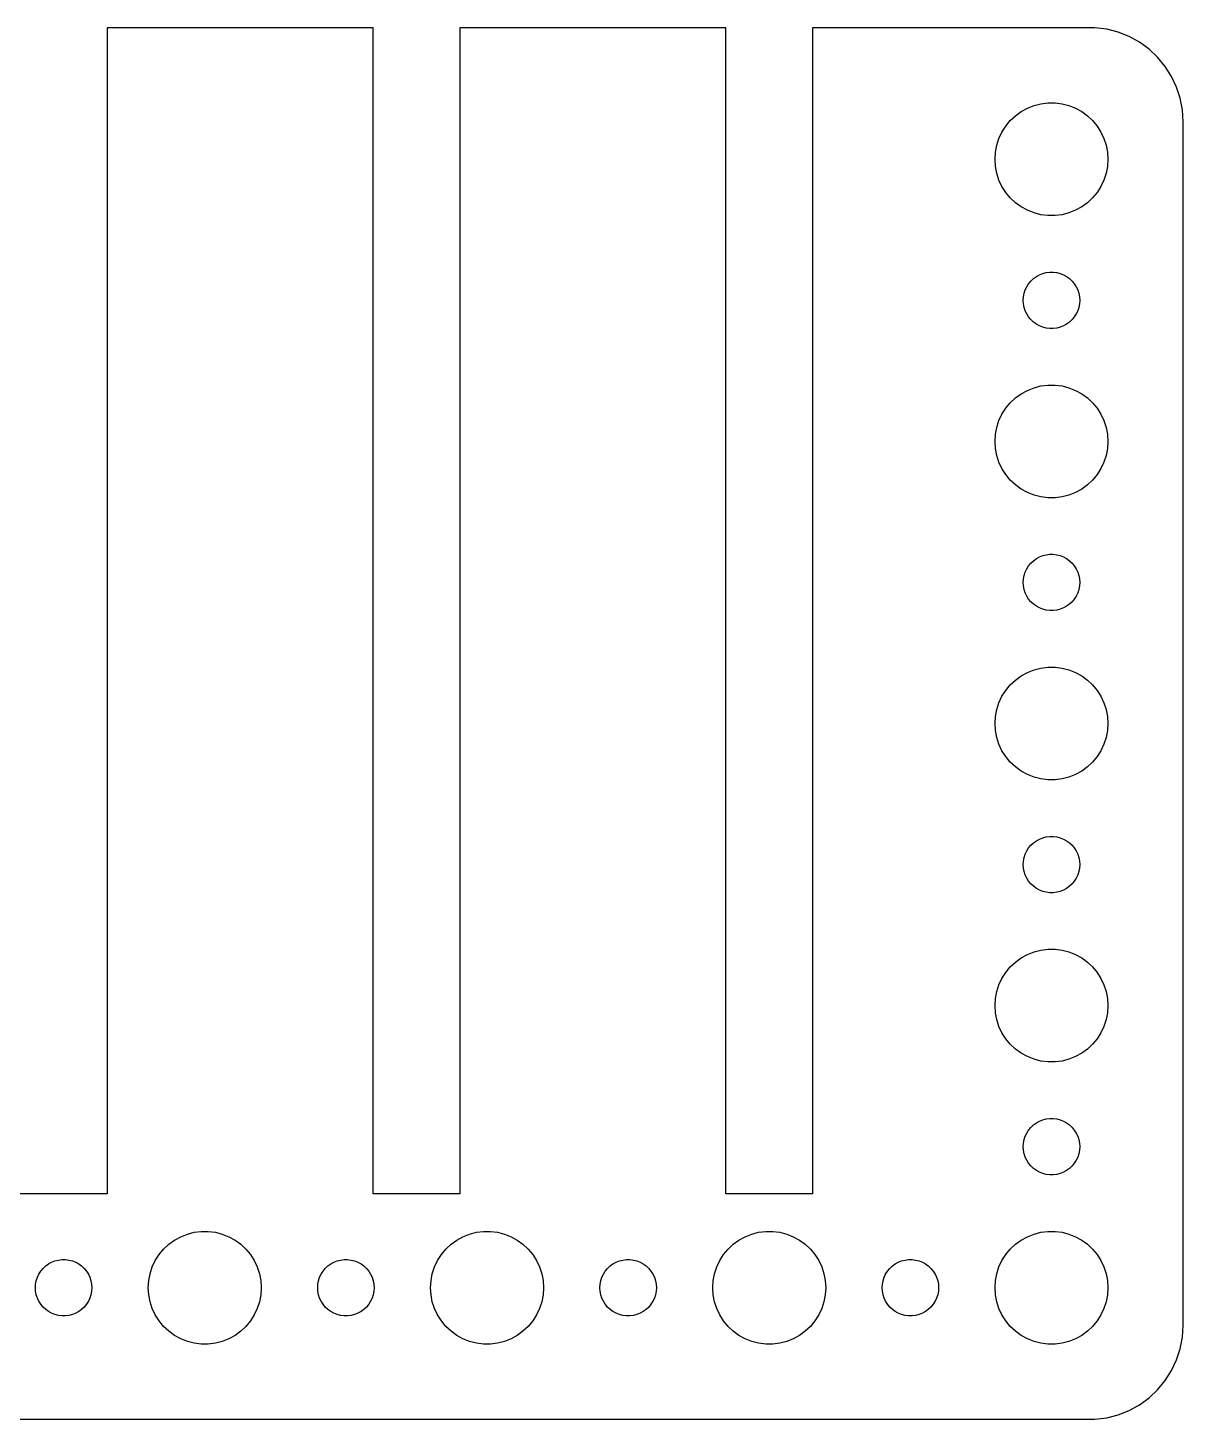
# Model space of a CAD drawing. Header units: metres. Extents: x -60 to 60, y 131 to 373.
# Drawn here: x -1.9 to 59.5, y 299 to 373 of the extents above; entities that cross this region are included whole.
import ezdxf

# ---------------------------------------------------------------- set-up
doc = ezdxf.new("R2010")
doc.units = ezdxf.units.M

msp = doc.modelspace()

# ---------------------------------------------------------------- linework, layer by layer
for p, q in [((16.4419, 372.99), (2.30807, 372.99)), ((2.30807, 372.99), (2.30807, 311)), ((16.4419, 311), (16.4419, 372.99)), ((35.1919, 372.99), (21.0581, 372.99)), ((21.0581, 372.99), (21.0581, 311)), ((35.1919, 311), (35.1919, 372.99)), ((54.8139, 372.99), (39.8081, 372.99)), ((39.8081, 372.99), (39.8081, 311)), ((55.4369, 372.911), (54.8139, 372.99)), ((56.0451, 372.755), (55.4369, 372.911)), ((56.6289, 372.524), (56.0451, 372.755)), ((57.1791, 372.222), (56.6289, 372.524)), ((57.6871, 371.853), (57.1791, 372.222)), ((58.1448, 371.423), (57.6871, 371.853)), ((58.5451, 370.939), (58.1448, 371.423)), ((58.8815, 370.409), (58.5451, 370.939)), ((59.1489, 369.841), (58.8815, 370.409)), ((59.3429, 369.243), (59.1489, 369.841)), ((59.4606, 368.627), (59.3429, 369.243)), ((50.5877, 368.312), (50.8925, 368.533)), ((50.8925, 368.533), (51.2227, 368.714)), ((51.2227, 368.714), (51.5729, 368.853)), ((51.5729, 368.853), (51.9379, 368.947)), ((51.9379, 368.947), (52.3116, 368.994)), ((52.3116, 368.994), (52.6884, 368.994)), ((52.6884, 368.994), (53.0621, 368.947)), ((53.0621, 368.947), (53.427, 368.853)), ((53.427, 368.853), (53.7773, 368.714)), ((53.7773, 368.714), (54.1075, 368.533)), ((54.1075, 368.533), (54.4123, 368.312)), ((59.5, 368), (59.4606, 368.627)), ((49.8711, 367.445), (50.0729, 367.763)), ((50.0729, 367.763), (50.3131, 368.054)), ((50.3131, 368.054), (50.5877, 368.312)), ((54.4123, 368.312), (54.6869, 368.054)), ((54.6869, 368.054), (54.927, 367.763)), ((54.927, 367.763), (55.1289, 367.445)), ((59.5, 304), (59.5, 368)), ((49.5942, 366.746), (49.7107, 367.104)), ((49.7107, 367.104), (49.8711, 367.445)), ((55.1289, 367.445), (55.2893, 367.104)), ((55.2893, 367.104), (55.4057, 366.746)), ((49.5, 366), (49.5237, 366.376)), ((49.5237, 366.376), (49.5942, 366.746)), ((55.4057, 366.746), (55.4763, 366.376)), ((55.4763, 366.376), (55.5, 366)), ((49.5237, 365.624), (49.5, 366)), ((49.5942, 365.254), (49.5237, 365.624)), ((55.4763, 365.624), (55.4057, 365.254)), ((55.5, 366), (55.4763, 365.624)), ((49.7107, 364.896), (49.5942, 365.254)), ((49.8711, 364.555), (49.7107, 364.896)), ((55.2893, 364.896), (55.1289, 364.555)), ((55.4057, 365.254), (55.2893, 364.896)), ((50.0729, 364.237), (49.8711, 364.555)), ((50.3131, 363.946), (50.0729, 364.237)), ((54.927, 364.237), (54.6869, 363.946)), ((55.1289, 364.555), (54.927, 364.237)), ((50.5877, 363.688), (50.3131, 363.946)), ((50.8925, 363.467), (50.5877, 363.688)), ((51.2227, 363.286), (50.8925, 363.467)), ((51.5729, 363.147), (51.2227, 363.286)), ((53.7773, 363.286), (53.427, 363.147)), ((54.1075, 363.467), (53.7773, 363.286)), ((54.4123, 363.688), (54.1075, 363.467)), ((54.6869, 363.946), (54.4123, 363.688)), ((51.9379, 363.053), (51.5729, 363.147)), ((52.3116, 363.006), (51.9379, 363.053)), ((52.6884, 363.006), (52.3116, 363.006)), ((53.0621, 363.053), (52.6884, 363.006)), ((53.427, 363.147), (53.0621, 363.053)), ((51.4065, 359.527), (51.5439, 359.656)), ((51.5439, 359.656), (51.6963, 359.766)), ((51.6963, 359.766), (51.8613, 359.857)), ((51.8613, 359.857), (52.0365, 359.927)), ((52.0365, 359.927), (52.2189, 359.973)), ((52.2189, 359.973), (52.4058, 359.997)), ((52.4058, 359.997), (52.5942, 359.997)), ((52.5942, 359.997), (52.7811, 359.973)), ((52.7811, 359.973), (52.9635, 359.927)), ((52.9635, 359.927), (53.1387, 359.857)), ((53.1387, 359.857), (53.3037, 359.766)), ((53.3037, 359.766), (53.4561, 359.656)), ((53.4561, 359.656), (53.5934, 359.527)), ((51.0118, 358.688), (51.0471, 358.873)), ((51.0471, 358.873), (51.1053, 359.052)), ((51.1053, 359.052), (51.1855, 359.223)), ((51.1855, 359.223), (51.2865, 359.382)), ((51.2865, 359.382), (51.4065, 359.527)), ((53.5934, 359.527), (53.7135, 359.382)), ((53.7135, 359.382), (53.8145, 359.223)), ((53.8145, 359.223), (53.8947, 359.052)), ((53.8947, 359.052), (53.9529, 358.873)), ((53.9529, 358.873), (53.9882, 358.688)), ((51, 358.5), (51.0118, 358.688)), ((51.0118, 358.312), (51, 358.5)), ((51.0471, 358.127), (51.0118, 358.312)), ((51.1053, 357.948), (51.0471, 358.127)), ((53.9529, 358.127), (53.8947, 357.948)), ((53.9882, 358.312), (53.9529, 358.127)), ((53.9882, 358.688), (54, 358.5)), ((54, 358.5), (53.9882, 358.312)), ((51.1855, 357.777), (51.1053, 357.948)), ((51.2865, 357.618), (51.1855, 357.777)), ((51.4065, 357.473), (51.2865, 357.618)), ((51.5439, 357.344), (51.4065, 357.473)), ((51.6963, 357.234), (51.5439, 357.344)), ((53.4561, 357.344), (53.3037, 357.234)), ((53.5934, 357.473), (53.4561, 357.344)), ((53.7135, 357.618), (53.5934, 357.473)), ((53.8145, 357.777), (53.7135, 357.618)), ((53.8947, 357.948), (53.8145, 357.777)), ((51.8613, 357.143), (51.6963, 357.234)), ((52.0365, 357.073), (51.8613, 357.143)), ((52.2189, 357.027), (52.0365, 357.073)), ((52.4058, 357.003), (52.2189, 357.027)), ((52.5942, 357.003), (52.4058, 357.003)), ((52.7811, 357.027), (52.5942, 357.003)), ((52.9635, 357.073), (52.7811, 357.027)), ((53.1387, 357.143), (52.9635, 357.073)), ((53.3037, 357.234), (53.1387, 357.143)), ((50.8925, 353.533), (51.2227, 353.714)), ((51.2227, 353.714), (51.5729, 353.853)), ((51.5729, 353.853), (51.9379, 353.947)), ((51.9379, 353.947), (52.3116, 353.994)), ((52.3116, 353.994), (52.6884, 353.994)), ((52.6884, 353.994), (53.0621, 353.947)), ((53.0621, 353.947), (53.427, 353.853)), ((53.427, 353.853), (53.7773, 353.714)), ((53.7773, 353.714), (54.1075, 353.533)), ((50.0729, 352.763), (50.3131, 353.054)), ((50.3131, 353.054), (50.5877, 353.312)), ((50.5877, 353.312), (50.8925, 353.533)), ((54.1075, 353.533), (54.4123, 353.312)), ((54.4123, 353.312), (54.6869, 353.054)), ((54.6869, 353.054), (54.927, 352.763)), ((49.7107, 352.104), (49.8711, 352.445)), ((49.8711, 352.445), (50.0729, 352.763)), ((54.927, 352.763), (55.1289, 352.445)), ((55.1289, 352.445), (55.2893, 352.104)), ((49.5237, 351.376), (49.5942, 351.746)), ((49.5942, 351.746), (49.7107, 352.104)), ((55.2893, 352.104), (55.4057, 351.746)), ((55.4057, 351.746), (55.4763, 351.376)), ((49.5, 351), (49.5237, 351.376)), ((49.5237, 350.624), (49.5, 351)), ((55.4763, 351.376), (55.5, 351)), ((55.5, 351), (55.4763, 350.624)), ((49.5942, 350.254), (49.5237, 350.624)), ((49.7107, 349.896), (49.5942, 350.254)), ((55.4057, 350.254), (55.2893, 349.896)), ((55.4763, 350.624), (55.4057, 350.254)), ((49.8711, 349.555), (49.7107, 349.896)), ((50.0729, 349.237), (49.8711, 349.555)), ((50.3131, 348.946), (50.0729, 349.237)), ((54.927, 349.237), (54.6869, 348.946)), ((55.1289, 349.555), (54.927, 349.237)), ((55.2893, 349.896), (55.1289, 349.555)), ((50.5877, 348.688), (50.3131, 348.946)), ((50.8925, 348.467), (50.5877, 348.688)), ((51.2227, 348.286), (50.8925, 348.467)), ((54.1075, 348.467), (53.7773, 348.286)), ((54.4123, 348.688), (54.1075, 348.467)), ((54.6869, 348.946), (54.4123, 348.688)), ((51.5729, 348.147), (51.2227, 348.286)), ((51.9379, 348.053), (51.5729, 348.147)), ((52.3116, 348.006), (51.9379, 348.053)), ((52.6884, 348.006), (52.3116, 348.006)), ((53.0621, 348.053), (52.6884, 348.006)), ((53.427, 348.147), (53.0621, 348.053)), ((53.7773, 348.286), (53.427, 348.147)), ((51.5439, 344.656), (51.6963, 344.766)), ((51.6963, 344.766), (51.8613, 344.857)), ((51.8613, 344.857), (52.0365, 344.927)), ((52.0365, 344.927), (52.2189, 344.973)), ((52.2189, 344.973), (52.4058, 344.997)), ((52.4058, 344.997), (52.5942, 344.997)), ((52.5942, 344.997), (52.7811, 344.973)), ((52.7811, 344.973), (52.9635, 344.927)), ((52.9635, 344.927), (53.1387, 344.857)), ((53.1387, 344.857), (53.3037, 344.766)), ((53.3037, 344.766), (53.4561, 344.656)), ((51.0471, 343.873), (51.1053, 344.052)), ((51.1053, 344.052), (51.1855, 344.223)), ((51.1855, 344.223), (51.2865, 344.382)), ((51.2865, 344.382), (51.4065, 344.527)), ((51.4065, 344.527), (51.5439, 344.656)), ((53.4561, 344.656), (53.5934, 344.527)), ((53.5934, 344.527), (53.7135, 344.382)), ((53.7135, 344.382), (53.8145, 344.223)), ((53.8145, 344.223), (53.8947, 344.052)), ((53.8947, 344.052), (53.9529, 343.873)), ((51, 343.5), (51.0118, 343.688)), ((51.0118, 343.312), (51, 343.5)), ((51.0118, 343.688), (51.0471, 343.873)), ((51.0471, 343.127), (51.0118, 343.312)), ((53.9529, 343.873), (53.9882, 343.688)), ((53.9882, 343.312), (53.9529, 343.127)), ((53.9882, 343.688), (54, 343.5)), ((54, 343.5), (53.9882, 343.312)), ((51.1053, 342.948), (51.0471, 343.127)), ((51.1855, 342.777), (51.1053, 342.948)), ((51.2865, 342.618), (51.1855, 342.777)), ((51.4065, 342.473), (51.2865, 342.618)), ((53.7135, 342.618), (53.5934, 342.473)), ((53.8145, 342.777), (53.7135, 342.618)), ((53.8947, 342.948), (53.8145, 342.777)), ((53.9529, 343.127), (53.8947, 342.948)), ((51.5439, 342.344), (51.4065, 342.473)), ((51.6963, 342.234), (51.5439, 342.344)), ((51.8613, 342.143), (51.6963, 342.234)), ((52.0365, 342.073), (51.8613, 342.143)), ((52.2189, 342.027), (52.0365, 342.073)), ((52.4058, 342.003), (52.2189, 342.027)), ((52.5942, 342.003), (52.4058, 342.003)), ((52.7811, 342.027), (52.5942, 342.003)), ((52.9635, 342.073), (52.7811, 342.027)), ((53.1387, 342.143), (52.9635, 342.073)), ((53.3037, 342.234), (53.1387, 342.143)), ((53.4561, 342.344), (53.3037, 342.234)), ((53.5934, 342.473), (53.4561, 342.344)), ((51.2227, 338.714), (51.5729, 338.853)), ((51.5729, 338.853), (51.9379, 338.947)), ((51.9379, 338.947), (52.3116, 338.994)), ((52.3116, 338.994), (52.6884, 338.994)), ((52.6884, 338.994), (53.0621, 338.947)), ((53.0621, 338.947), (53.427, 338.853)), ((53.427, 338.853), (53.7773, 338.714)), ((50.3131, 338.054), (50.5877, 338.312)), ((50.5877, 338.312), (50.8925, 338.533)), ((50.8925, 338.533), (51.2227, 338.714)), ((53.7773, 338.714), (54.1075, 338.533)), ((54.1075, 338.533), (54.4123, 338.312)), ((54.4123, 338.312), (54.6869, 338.054)), ((49.7107, 337.104), (49.8711, 337.445)), ((49.8711, 337.445), (50.0729, 337.763)), ((50.0729, 337.763), (50.3131, 338.054)), ((54.6869, 338.054), (54.927, 337.763)), ((54.927, 337.763), (55.1289, 337.445)), ((55.1289, 337.445), (55.2893, 337.104)), ((49.5237, 336.376), (49.5942, 336.746)), ((49.5942, 336.746), (49.7107, 337.104)), ((55.2893, 337.104), (55.4057, 336.746)), ((55.4057, 336.746), (55.4763, 336.376)), ((49.5, 336), (49.5237, 336.376)), ((49.5237, 335.624), (49.5, 336)), ((55.4763, 336.376), (55.5, 336)), ((55.5, 336), (55.4763, 335.624)), ((49.5942, 335.254), (49.5237, 335.624)), ((49.7107, 334.896), (49.5942, 335.254)), ((55.4057, 335.254), (55.2893, 334.896)), ((55.4763, 335.624), (55.4057, 335.254)), ((49.8711, 334.555), (49.7107, 334.896)), ((50.0729, 334.237), (49.8711, 334.555)), ((55.1289, 334.555), (54.927, 334.237)), ((55.2893, 334.896), (55.1289, 334.555)), ((50.3131, 333.946), (50.0729, 334.237)), ((50.5877, 333.688), (50.3131, 333.946)), ((50.8925, 333.467), (50.5877, 333.688)), ((54.4123, 333.688), (54.1075, 333.467)), ((54.6869, 333.946), (54.4123, 333.688)), ((54.927, 334.237), (54.6869, 333.946)), ((51.2227, 333.286), (50.8925, 333.467)), ((51.5729, 333.147), (51.2227, 333.286)), ((51.9379, 333.053), (51.5729, 333.147)), ((52.3116, 333.006), (51.9379, 333.053)), ((52.6884, 333.006), (52.3116, 333.006)), ((53.0621, 333.053), (52.6884, 333.006)), ((53.427, 333.147), (53.0621, 333.053)), ((53.7773, 333.286), (53.427, 333.147)), ((54.1075, 333.467), (53.7773, 333.286)), ((52.0365, 329.927), (52.2189, 329.973)), ((52.2189, 329.973), (52.4058, 329.997)), ((52.4058, 329.997), (52.5942, 329.997)), ((52.5942, 329.997), (52.7811, 329.973)), ((52.7811, 329.973), (52.9635, 329.927)), ((51.1053, 329.052), (51.1855, 329.223)), ((51.1855, 329.223), (51.2865, 329.382)), ((51.2865, 329.382), (51.4065, 329.527)), ((51.4065, 329.527), (51.5439, 329.656)), ((51.5439, 329.656), (51.6963, 329.766)), ((51.6963, 329.766), (51.8613, 329.857)), ((51.8613, 329.857), (52.0365, 329.927)), ((52.9635, 329.927), (53.1387, 329.857)), ((53.1387, 329.857), (53.3037, 329.766)), ((53.3037, 329.766), (53.4561, 329.656)), ((53.4561, 329.656), (53.5934, 329.527)), ((53.5934, 329.527), (53.7135, 329.382)), ((53.7135, 329.382), (53.8145, 329.223)), ((53.8145, 329.223), (53.8947, 329.052)), ((51, 328.5), (51.0118, 328.688)), ((51.0118, 328.312), (51, 328.5)), ((51.0118, 328.688), (51.0471, 328.873)), ((51.0471, 328.873), (51.1053, 329.052)), ((53.8947, 329.052), (53.9529, 328.873)), ((53.9529, 328.873), (53.9882, 328.688)), ((53.9882, 328.688), (54, 328.5)), ((54, 328.5), (53.9882, 328.312)), ((51.0471, 328.127), (51.0118, 328.312)), ((51.1053, 327.948), (51.0471, 328.127)), ((51.1855, 327.777), (51.1053, 327.948)), ((51.2865, 327.618), (51.1855, 327.777)), ((53.8145, 327.777), (53.7135, 327.618)), ((53.8947, 327.948), (53.8145, 327.777)), ((53.9529, 328.127), (53.8947, 327.948)), ((53.9882, 328.312), (53.9529, 328.127)), ((51.4065, 327.473), (51.2865, 327.618)), ((51.5439, 327.344), (51.4065, 327.473)), ((51.6963, 327.234), (51.5439, 327.344)), ((51.8613, 327.143), (51.6963, 327.234)), ((52.0365, 327.073), (51.8613, 327.143)), ((52.2189, 327.027), (52.0365, 327.073)), ((52.4058, 327.003), (52.2189, 327.027)), ((52.5942, 327.003), (52.4058, 327.003)), ((52.7811, 327.027), (52.5942, 327.003)), ((52.9635, 327.073), (52.7811, 327.027)), ((53.1387, 327.143), (52.9635, 327.073)), ((53.3037, 327.234), (53.1387, 327.143)), ((53.4561, 327.344), (53.3037, 327.234)), ((53.5934, 327.473), (53.4561, 327.344)), ((53.7135, 327.618), (53.5934, 327.473)), ((50.3131, 323.054), (50.5877, 323.312)), ((50.5877, 323.312), (50.8925, 323.533)), ((50.8925, 323.533), (51.2227, 323.714)), ((51.2227, 323.714), (51.5729, 323.853)), ((51.5729, 323.853), (51.9379, 323.947)), ((51.9379, 323.947), (52.3116, 323.994)), ((52.3116, 323.994), (52.6884, 323.994)), ((52.6884, 323.994), (53.0621, 323.947)), ((53.0621, 323.947), (53.427, 323.853)), ((53.427, 323.853), (53.7773, 323.714)), ((53.7773, 323.714), (54.1075, 323.533)), ((54.1075, 323.533), (54.4123, 323.312)), ((54.4123, 323.312), (54.6869, 323.054)), ((49.8711, 322.445), (50.0729, 322.763)), ((50.0729, 322.763), (50.3131, 323.054)), ((54.6869, 323.054), (54.927, 322.763)), ((54.927, 322.763), (55.1289, 322.445)), ((49.5942, 321.746), (49.7107, 322.104)), ((49.7107, 322.104), (49.8711, 322.445)), ((55.1289, 322.445), (55.2893, 322.104)), ((55.2893, 322.104), (55.4057, 321.746)), ((49.5, 321), (49.5237, 321.376)), ((49.5237, 321.376), (49.5942, 321.746)), ((55.4057, 321.746), (55.4763, 321.376)), ((55.4763, 321.376), (55.5, 321)), ((49.5237, 320.624), (49.5, 321)), ((49.5942, 320.254), (49.5237, 320.624)), ((55.4763, 320.624), (55.4057, 320.254)), ((55.5, 321), (55.4763, 320.624)), ((49.7107, 319.896), (49.5942, 320.254)), ((49.8711, 319.555), (49.7107, 319.896)), ((55.2893, 319.896), (55.1289, 319.555)), ((55.4057, 320.254), (55.2893, 319.896)), ((50.0729, 319.237), (49.8711, 319.555)), ((50.3131, 318.946), (50.0729, 319.237)), ((50.5877, 318.688), (50.3131, 318.946)), ((54.6869, 318.946), (54.4123, 318.688)), ((54.927, 319.237), (54.6869, 318.946)), ((55.1289, 319.555), (54.927, 319.237)), ((50.8925, 318.467), (50.5877, 318.688)), ((51.2227, 318.286), (50.8925, 318.467)), ((51.5729, 318.147), (51.2227, 318.286)), ((51.9379, 318.053), (51.5729, 318.147)), ((53.427, 318.147), (53.0621, 318.053)), ((53.7773, 318.286), (53.427, 318.147)), ((54.1075, 318.467), (53.7773, 318.286)), ((54.4123, 318.688), (54.1075, 318.467)), ((52.3116, 318.006), (51.9379, 318.053)), ((52.6884, 318.006), (52.3116, 318.006)), ((53.0621, 318.053), (52.6884, 318.006)), ((51.2865, 314.382), (51.4065, 314.527)), ((51.4065, 314.527), (51.5439, 314.656)), ((51.5439, 314.656), (51.6963, 314.766)), ((51.6963, 314.766), (51.8613, 314.857)), ((51.8613, 314.857), (52.0365, 314.927)), ((52.0365, 314.927), (52.2189, 314.973)), ((52.2189, 314.973), (52.4058, 314.997)), ((52.4058, 314.997), (52.5942, 314.997)), ((52.5942, 314.997), (52.7811, 314.973)), ((52.7811, 314.973), (52.9635, 314.927)), ((52.9635, 314.927), (53.1387, 314.857)), ((53.1387, 314.857), (53.3037, 314.766)), ((53.3037, 314.766), (53.4561, 314.656)), ((53.4561, 314.656), (53.5934, 314.527)), ((53.5934, 314.527), (53.7135, 314.382)), ((51, 313.5), (51.0118, 313.688)), ((51.0118, 313.688), (51.0471, 313.873)), ((51.0471, 313.873), (51.1053, 314.052)), ((51.1053, 314.052), (51.1855, 314.223)), ((51.1855, 314.223), (51.2865, 314.382)), ((53.7135, 314.382), (53.8145, 314.223)), ((53.8145, 314.223), (53.8947, 314.052)), ((53.8947, 314.052), (53.9529, 313.873)), ((53.9529, 313.873), (53.9882, 313.688)), ((53.9882, 313.688), (54, 313.5)), ((51.0118, 313.312), (51, 313.5)), ((51.0471, 313.127), (51.0118, 313.312)), ((51.1053, 312.948), (51.0471, 313.127)), ((51.1855, 312.777), (51.1053, 312.948)), ((53.8947, 312.948), (53.8145, 312.777)), ((53.9529, 313.127), (53.8947, 312.948)), ((53.9882, 313.312), (53.9529, 313.127)), ((54, 313.5), (53.9882, 313.312)), ((51.2865, 312.618), (51.1855, 312.777)), ((51.4065, 312.473), (51.2865, 312.618)), ((51.5439, 312.344), (51.4065, 312.473)), ((51.6963, 312.234), (51.5439, 312.344)), ((51.8613, 312.143), (51.6963, 312.234)), ((53.3037, 312.234), (53.1387, 312.143)), ((53.4561, 312.344), (53.3037, 312.234)), ((53.5934, 312.473), (53.4561, 312.344)), ((53.7135, 312.618), (53.5934, 312.473)), ((53.8145, 312.777), (53.7135, 312.618)), ((52.0365, 312.073), (51.8613, 312.143)), ((52.2189, 312.027), (52.0365, 312.073)), ((52.4058, 312.003), (52.2189, 312.027)), ((52.5942, 312.003), (52.4058, 312.003)), ((52.7811, 312.027), (52.5942, 312.003)), ((52.9635, 312.073), (52.7811, 312.027)), ((53.1387, 312.143), (52.9635, 312.073)), ((2.30807, 311), (-2.30807, 311)), ((21.0581, 311), (16.4419, 311)), ((39.8081, 311), (35.1919, 311)), ((5.58772, 308.312), (5.89252, 308.533)), ((5.89252, 308.533), (6.22266, 308.714)), ((6.22266, 308.714), (6.57294, 308.853)), ((6.57294, 308.853), (6.93785, 308.947)), ((6.93785, 308.947), (7.31161, 308.994)), ((7.31161, 308.994), (7.68837, 308.994)), ((7.68837, 308.994), (8.06213, 308.947)), ((8.06213, 308.947), (8.42705, 308.853)), ((8.42705, 308.853), (8.77733, 308.714)), ((8.77733, 308.714), (9.10747, 308.533)), ((9.10747, 308.533), (9.41226, 308.312)), ((20.5877, 308.312), (20.8925, 308.533)), ((20.8925, 308.533), (21.2227, 308.714)), ((21.2227, 308.714), (21.5729, 308.853)), ((21.5729, 308.853), (21.9379, 308.947)), ((21.9379, 308.947), (22.3116, 308.994)), ((22.3116, 308.994), (22.6884, 308.994)), ((22.6884, 308.994), (23.0621, 308.947)), ((23.0621, 308.947), (23.427, 308.853)), ((23.427, 308.853), (23.7773, 308.714)), ((23.7773, 308.714), (24.1075, 308.533)), ((24.1075, 308.533), (24.4123, 308.312)), ((35.5877, 308.312), (35.8925, 308.533)), ((35.8925, 308.533), (36.2227, 308.714)), ((36.2227, 308.714), (36.5729, 308.853)), ((36.5729, 308.853), (36.9379, 308.947)), ((36.9379, 308.947), (37.3116, 308.994)), ((37.3116, 308.994), (37.6884, 308.994)), ((37.6884, 308.994), (38.0621, 308.947)), ((38.0621, 308.947), (38.427, 308.853)), ((38.427, 308.853), (38.7773, 308.714)), ((38.7773, 308.714), (39.1075, 308.533)), ((39.1075, 308.533), (39.4123, 308.312)), ((50.5877, 308.312), (50.8925, 308.533)), ((50.8925, 308.533), (51.2227, 308.714)), ((51.2227, 308.714), (51.5729, 308.853)), ((51.5729, 308.853), (51.9379, 308.947)), ((51.9379, 308.947), (52.3116, 308.994)), ((52.3116, 308.994), (52.6884, 308.994)), ((52.6884, 308.994), (53.0621, 308.947)), ((53.0621, 308.947), (53.427, 308.853)), ((53.427, 308.853), (53.7773, 308.714)), ((53.7773, 308.714), (54.1075, 308.533)), ((54.1075, 308.533), (54.4123, 308.312)), ((4.87108, 307.445), (5.07294, 307.763)), ((5.07294, 307.763), (5.31308, 308.054)), ((5.31308, 308.054), (5.58772, 308.312)), ((9.41226, 308.312), (9.6869, 308.054)), ((9.6869, 308.054), (9.92705, 307.763)), ((9.92705, 307.763), (10.1289, 307.445)), ((19.8711, 307.445), (20.0729, 307.763)), ((20.0729, 307.763), (20.3131, 308.054)), ((20.3131, 308.054), (20.5877, 308.312)), ((24.4123, 308.312), (24.6869, 308.054)), ((24.6869, 308.054), (24.927, 307.763)), ((24.927, 307.763), (25.1289, 307.445)), ((34.8711, 307.445), (35.0729, 307.763)), ((35.0729, 307.763), (35.3131, 308.054)), ((35.3131, 308.054), (35.5877, 308.312)), ((39.4123, 308.312), (39.6869, 308.054)), ((39.6869, 308.054), (39.927, 307.763)), ((39.927, 307.763), (40.1289, 307.445)), ((49.8711, 307.445), (50.0729, 307.763)), ((50.0729, 307.763), (50.3131, 308.054)), ((50.3131, 308.054), (50.5877, 308.312)), ((54.4123, 308.312), (54.6869, 308.054)), ((54.6869, 308.054), (54.927, 307.763)), ((54.927, 307.763), (55.1289, 307.445)), ((-1.21352, 306.882), (-1.09344, 307.027)), ((-1.09344, 307.027), (-0.95613, 307.156)), ((-0.95613, 307.156), (-0.80373, 307.266)), ((-0.80373, 307.266), (-0.63866, 307.357)), ((-0.63866, 307.357), (-0.46352, 307.427)), ((-0.46352, 307.427), (-0.28107, 307.473)), ((-0.28107, 307.473), (-0.09418, 307.497)), ((-0.09418, 307.497), (0.09418, 307.497)), ((0.09418, 307.497), (0.28107, 307.473)), ((0.28107, 307.473), (0.46352, 307.427)), ((0.46352, 307.427), (0.63866, 307.357)), ((0.63866, 307.357), (0.80373, 307.266)), ((0.80373, 307.266), (0.95613, 307.156)), ((0.95613, 307.156), (1.09344, 307.027)), ((1.09344, 307.027), (1.21352, 306.882)), ((4.59424, 306.746), (4.71066, 307.104)), ((4.71066, 307.104), (4.87108, 307.445)), ((10.1289, 307.445), (10.2893, 307.104)), ((10.2893, 307.104), (10.4057, 306.746)), ((13.7865, 306.882), (13.9065, 307.027)), ((13.9065, 307.027), (14.0439, 307.156)), ((14.0439, 307.156), (14.1963, 307.266)), ((14.1963, 307.266), (14.3613, 307.357)), ((14.3613, 307.357), (14.5365, 307.427)), ((14.5365, 307.427), (14.7189, 307.473)), ((14.7189, 307.473), (14.9058, 307.497)), ((14.9058, 307.497), (15.0942, 307.497)), ((15.0942, 307.497), (15.2811, 307.473)), ((15.2811, 307.473), (15.4635, 307.427)), ((15.4635, 307.427), (15.6387, 307.357)), ((15.6387, 307.357), (15.8037, 307.266)), ((15.8037, 307.266), (15.9561, 307.156)), ((15.9561, 307.156), (16.0934, 307.027)), ((16.0934, 307.027), (16.2135, 306.882)), ((19.5942, 306.746), (19.7107, 307.104)), ((19.7107, 307.104), (19.8711, 307.445)), ((25.1289, 307.445), (25.2893, 307.104)), ((25.2893, 307.104), (25.4057, 306.746)), ((28.7865, 306.882), (28.9065, 307.027)), ((28.9065, 307.027), (29.0439, 307.156)), ((29.0439, 307.156), (29.1963, 307.266)), ((29.1963, 307.266), (29.3613, 307.357)), ((29.3613, 307.357), (29.5365, 307.427)), ((29.5365, 307.427), (29.7189, 307.473)), ((29.7189, 307.473), (29.9058, 307.497)), ((29.9058, 307.497), (30.0942, 307.497)), ((30.0942, 307.497), (30.2811, 307.473)), ((30.2811, 307.473), (30.4635, 307.427)), ((30.4635, 307.427), (30.6387, 307.357)), ((30.6387, 307.357), (30.8037, 307.266)), ((30.8037, 307.266), (30.9561, 307.156)), ((30.9561, 307.156), (31.0934, 307.027)), ((31.0934, 307.027), (31.2135, 306.882)), ((34.5942, 306.746), (34.7107, 307.104)), ((34.7107, 307.104), (34.8711, 307.445)), ((40.1289, 307.445), (40.2893, 307.104)), ((40.2893, 307.104), (40.4057, 306.746)), ((43.7865, 306.882), (43.9065, 307.027)), ((43.9065, 307.027), (44.0439, 307.156)), ((44.0439, 307.156), (44.1963, 307.266)), ((44.1963, 307.266), (44.3613, 307.357)), ((44.3613, 307.357), (44.5365, 307.427)), ((44.5365, 307.427), (44.7189, 307.473)), ((44.7189, 307.473), (44.9058, 307.497)), ((44.9058, 307.497), (45.0942, 307.497)), ((45.0942, 307.497), (45.2811, 307.473)), ((45.2811, 307.473), (45.4635, 307.427)), ((45.4635, 307.427), (45.6387, 307.357)), ((45.6387, 307.357), (45.8037, 307.266)), ((45.8037, 307.266), (45.9561, 307.156)), ((45.9561, 307.156), (46.0934, 307.027)), ((46.0934, 307.027), (46.2135, 306.882)), ((49.5942, 306.746), (49.7107, 307.104)), ((49.7107, 307.104), (49.8711, 307.445)), ((55.1289, 307.445), (55.2893, 307.104)), ((55.2893, 307.104), (55.4057, 306.746)), ((-1.48816, 306.188), (-1.45287, 306.373)), ((-1.45287, 306.373), (-1.39465, 306.552)), ((-1.39465, 306.552), (-1.31445, 306.723)), ((-1.31445, 306.723), (-1.21352, 306.882)), ((1.21352, 306.882), (1.31445, 306.723)), ((1.31445, 306.723), (1.39465, 306.552)), ((1.39465, 306.552), (1.45287, 306.373)), ((1.45287, 306.373), (1.48816, 306.188)), ((4.5, 306), (4.52365, 306.376)), ((4.52365, 306.376), (4.59424, 306.746)), ((10.4057, 306.746), (10.4763, 306.376)), ((10.4763, 306.376), (10.5, 306)), ((13.5118, 306.188), (13.5471, 306.373)), ((13.5471, 306.373), (13.6053, 306.552)), ((13.6053, 306.552), (13.6855, 306.723)), ((13.6855, 306.723), (13.7865, 306.882)), ((16.2135, 306.882), (16.3145, 306.723)), ((16.3145, 306.723), (16.3947, 306.552)), ((16.3947, 306.552), (16.4529, 306.373)), ((16.4529, 306.373), (16.4882, 306.188)), ((19.5, 306), (19.5237, 306.376)), ((19.5237, 306.376), (19.5942, 306.746)), ((25.4057, 306.746), (25.4763, 306.376)), ((25.4763, 306.376), (25.5, 306)), ((28.5118, 306.188), (28.5471, 306.373)), ((28.5471, 306.373), (28.6053, 306.552)), ((28.6053, 306.552), (28.6855, 306.723)), ((28.6855, 306.723), (28.7865, 306.882)), ((31.2135, 306.882), (31.3145, 306.723)), ((31.3145, 306.723), (31.3947, 306.552)), ((31.3947, 306.552), (31.4529, 306.373)), ((31.4529, 306.373), (31.4882, 306.188)), ((34.5, 306), (34.5237, 306.376)), ((34.5237, 306.376), (34.5942, 306.746)), ((40.4057, 306.746), (40.4763, 306.376)), ((40.4763, 306.376), (40.5, 306)), ((43.5118, 306.188), (43.5471, 306.373)), ((43.5471, 306.373), (43.6053, 306.552)), ((43.6053, 306.552), (43.6855, 306.723)), ((43.6855, 306.723), (43.7865, 306.882)), ((46.2135, 306.882), (46.3145, 306.723)), ((46.3145, 306.723), (46.3947, 306.552)), ((46.3947, 306.552), (46.4529, 306.373)), ((46.4529, 306.373), (46.4882, 306.188)), ((49.5, 306), (49.5237, 306.376)), ((49.5237, 306.376), (49.5942, 306.746)), ((55.4057, 306.746), (55.4763, 306.376)), ((55.4763, 306.376), (55.5, 306)), ((-1.5, 306), (-1.48816, 306.188)), ((-1.48816, 305.812), (-1.5, 306)), ((-1.45287, 305.627), (-1.48816, 305.812)), ((-1.39465, 305.448), (-1.45287, 305.627)), ((1.45287, 305.627), (1.39465, 305.448)), ((1.48816, 305.812), (1.45287, 305.627)), ((1.48816, 306.188), (1.5, 306)), ((1.5, 306), (1.48816, 305.812)), ((4.52365, 305.624), (4.5, 306)), ((4.59424, 305.254), (4.52365, 305.624)), ((10.4763, 305.624), (10.4057, 305.254)), ((10.5, 306), (10.4763, 305.624)), ((13.5, 306), (13.5118, 306.188)), ((13.5118, 305.812), (13.5, 306)), ((13.5471, 305.627), (13.5118, 305.812)), ((13.6053, 305.448), (13.5471, 305.627)), ((16.4529, 305.627), (16.3947, 305.448)), ((16.4882, 305.812), (16.4529, 305.627)), ((16.4882, 306.188), (16.5, 306)), ((16.5, 306), (16.4882, 305.812)), ((19.5237, 305.624), (19.5, 306)), ((19.5942, 305.254), (19.5237, 305.624)), ((25.4763, 305.624), (25.4057, 305.254)), ((25.5, 306), (25.4763, 305.624)), ((28.5, 306), (28.5118, 306.188)), ((28.5118, 305.812), (28.5, 306)), ((28.5471, 305.627), (28.5118, 305.812)), ((28.6053, 305.448), (28.5471, 305.627)), ((31.4529, 305.627), (31.3947, 305.448)), ((31.4882, 305.812), (31.4529, 305.627)), ((31.4882, 306.188), (31.5, 306)), ((31.5, 306), (31.4882, 305.812)), ((34.5237, 305.624), (34.5, 306)), ((34.5942, 305.254), (34.5237, 305.624)), ((40.4763, 305.624), (40.4057, 305.254)), ((40.5, 306), (40.4763, 305.624)), ((43.5, 306), (43.5118, 306.188)), ((43.5118, 305.812), (43.5, 306)), ((43.5471, 305.627), (43.5118, 305.812)), ((43.6053, 305.448), (43.5471, 305.627)), ((46.4529, 305.627), (46.3947, 305.448)), ((46.4882, 305.812), (46.4529, 305.627)), ((46.4882, 306.188), (46.5, 306)), ((46.5, 306), (46.4882, 305.812)), ((49.5237, 305.624), (49.5, 306)), ((49.5942, 305.254), (49.5237, 305.624)), ((55.4763, 305.624), (55.4057, 305.254)), ((55.5, 306), (55.4763, 305.624)), ((-1.31445, 305.277), (-1.39465, 305.448)), ((-1.21352, 305.118), (-1.31445, 305.277)), ((-1.09344, 304.973), (-1.21352, 305.118)), ((-0.95613, 304.844), (-1.09344, 304.973)), ((-0.80373, 304.734), (-0.95613, 304.844)), ((0.95613, 304.844), (0.80373, 304.734)), ((1.09344, 304.973), (0.95613, 304.844)), ((1.21352, 305.118), (1.09344, 304.973)), ((1.31445, 305.277), (1.21352, 305.118)), ((1.39465, 305.448), (1.31445, 305.277)), ((4.71066, 304.896), (4.59424, 305.254)), ((4.87108, 304.555), (4.71066, 304.896)), ((10.2893, 304.896), (10.1289, 304.555)), ((10.4057, 305.254), (10.2893, 304.896)), ((13.6855, 305.277), (13.6053, 305.448)), ((13.7865, 305.118), (13.6855, 305.277)), ((13.9065, 304.973), (13.7865, 305.118)), ((14.0439, 304.844), (13.9065, 304.973)), ((14.1963, 304.734), (14.0439, 304.844)), ((15.9561, 304.844), (15.8037, 304.734)), ((16.0934, 304.973), (15.9561, 304.844)), ((16.2135, 305.118), (16.0934, 304.973)), ((16.3145, 305.277), (16.2135, 305.118)), ((16.3947, 305.448), (16.3145, 305.277)), ((19.7107, 304.896), (19.5942, 305.254)), ((19.8711, 304.555), (19.7107, 304.896)), ((25.2893, 304.896), (25.1289, 304.555)), ((25.4057, 305.254), (25.2893, 304.896)), ((28.6855, 305.277), (28.6053, 305.448)), ((28.7865, 305.118), (28.6855, 305.277)), ((28.9065, 304.973), (28.7865, 305.118)), ((29.0439, 304.844), (28.9065, 304.973)), ((29.1963, 304.734), (29.0439, 304.844)), ((30.9561, 304.844), (30.8037, 304.734)), ((31.0934, 304.973), (30.9561, 304.844)), ((31.2135, 305.118), (31.0934, 304.973)), ((31.3145, 305.277), (31.2135, 305.118)), ((31.3947, 305.448), (31.3145, 305.277)), ((34.7107, 304.896), (34.5942, 305.254)), ((34.8711, 304.555), (34.7107, 304.896)), ((40.2893, 304.896), (40.1289, 304.555)), ((40.4057, 305.254), (40.2893, 304.896)), ((43.6855, 305.277), (43.6053, 305.448)), ((43.7865, 305.118), (43.6855, 305.277)), ((43.9065, 304.973), (43.7865, 305.118)), ((44.0439, 304.844), (43.9065, 304.973)), ((44.1963, 304.734), (44.0439, 304.844)), ((45.9561, 304.844), (45.8037, 304.734)), ((46.0934, 304.973), (45.9561, 304.844)), ((46.2135, 305.118), (46.0934, 304.973)), ((46.3145, 305.277), (46.2135, 305.118)), ((46.3947, 305.448), (46.3145, 305.277)), ((49.7107, 304.896), (49.5942, 305.254)), ((49.8711, 304.555), (49.7107, 304.896)), ((55.2893, 304.896), (55.1289, 304.555)), ((55.4057, 305.254), (55.2893, 304.896)), ((-0.63866, 304.643), (-0.80373, 304.734)), ((-0.46352, 304.573), (-0.63866, 304.643)), ((-0.28107, 304.527), (-0.46352, 304.573)), ((-0.09418, 304.503), (-0.28107, 304.527)), ((0.09418, 304.503), (-0.09418, 304.503)), ((0.28107, 304.527), (0.09418, 304.503)), ((0.46352, 304.573), (0.28107, 304.527)), ((0.63866, 304.643), (0.46352, 304.573)), ((0.80373, 304.734), (0.63866, 304.643)), ((5.07294, 304.237), (4.87108, 304.555)), ((5.31308, 303.946), (5.07294, 304.237)), ((9.92705, 304.237), (9.6869, 303.946)), ((10.1289, 304.555), (9.92705, 304.237)), ((14.3613, 304.643), (14.1963, 304.734)), ((14.5365, 304.573), (14.3613, 304.643)), ((14.7189, 304.527), (14.5365, 304.573)), ((14.9058, 304.503), (14.7189, 304.527)), ((15.0942, 304.503), (14.9058, 304.503)), ((15.2811, 304.527), (15.0942, 304.503)), ((15.4635, 304.573), (15.2811, 304.527)), ((15.6387, 304.643), (15.4635, 304.573)), ((15.8037, 304.734), (15.6387, 304.643)), ((20.0729, 304.237), (19.8711, 304.555)), ((20.3131, 303.946), (20.0729, 304.237)), ((24.927, 304.237), (24.6869, 303.946)), ((25.1289, 304.555), (24.927, 304.237)), ((29.3613, 304.643), (29.1963, 304.734)), ((29.5365, 304.573), (29.3613, 304.643)), ((29.7189, 304.527), (29.5365, 304.573)), ((29.9058, 304.503), (29.7189, 304.527)), ((30.0942, 304.503), (29.9058, 304.503)), ((30.2811, 304.527), (30.0942, 304.503)), ((30.4635, 304.573), (30.2811, 304.527)), ((30.6387, 304.643), (30.4635, 304.573)), ((30.8037, 304.734), (30.6387, 304.643)), ((35.0729, 304.237), (34.8711, 304.555)), ((35.3131, 303.946), (35.0729, 304.237)), ((39.927, 304.237), (39.6869, 303.946)), ((40.1289, 304.555), (39.927, 304.237)), ((44.3613, 304.643), (44.1963, 304.734)), ((44.5365, 304.573), (44.3613, 304.643)), ((44.7189, 304.527), (44.5365, 304.573)), ((44.9058, 304.503), (44.7189, 304.527)), ((45.0942, 304.503), (44.9058, 304.503)), ((45.2811, 304.527), (45.0942, 304.503)), ((45.4635, 304.573), (45.2811, 304.527)), ((45.6387, 304.643), (45.4635, 304.573)), ((45.8037, 304.734), (45.6387, 304.643)), ((50.0729, 304.237), (49.8711, 304.555)), ((50.3131, 303.946), (50.0729, 304.237)), ((54.927, 304.237), (54.6869, 303.946)), ((55.1289, 304.555), (54.927, 304.237)), ((5.58772, 303.688), (5.31308, 303.946)), ((5.89252, 303.467), (5.58772, 303.688)), ((6.22266, 303.286), (5.89252, 303.467)), ((9.10747, 303.467), (8.77733, 303.286)), ((9.41226, 303.688), (9.10747, 303.467)), ((9.6869, 303.946), (9.41226, 303.688)), ((20.5877, 303.688), (20.3131, 303.946)), ((20.8925, 303.467), (20.5877, 303.688)), ((21.2227, 303.286), (20.8925, 303.467)), ((24.1075, 303.467), (23.7773, 303.286)), ((24.4123, 303.688), (24.1075, 303.467)), ((24.6869, 303.946), (24.4123, 303.688)), ((35.5877, 303.688), (35.3131, 303.946)), ((35.8925, 303.467), (35.5877, 303.688)), ((36.2227, 303.286), (35.8925, 303.467)), ((39.1075, 303.467), (38.7773, 303.286)), ((39.4123, 303.688), (39.1075, 303.467)), ((39.6869, 303.946), (39.4123, 303.688)), ((50.5877, 303.688), (50.3131, 303.946)), ((50.8925, 303.467), (50.5877, 303.688)), ((51.2227, 303.286), (50.8925, 303.467)), ((54.1075, 303.467), (53.7773, 303.286)), ((54.4123, 303.688), (54.1075, 303.467)), ((54.6869, 303.946), (54.4123, 303.688)), ((59.3429, 302.757), (59.4606, 303.373)), ((59.4606, 303.373), (59.5, 304)), ((6.57294, 303.147), (6.22266, 303.286)), ((6.93785, 303.053), (6.57294, 303.147)), ((7.31161, 303.006), (6.93785, 303.053)), ((7.68837, 303.006), (7.31161, 303.006)), ((8.06213, 303.053), (7.68837, 303.006)), ((8.42705, 303.147), (8.06213, 303.053)), ((8.77733, 303.286), (8.42705, 303.147)), ((21.5729, 303.147), (21.2227, 303.286)), ((21.9379, 303.053), (21.5729, 303.147)), ((22.3116, 303.006), (21.9379, 303.053)), ((22.6884, 303.006), (22.3116, 303.006)), ((23.0621, 303.053), (22.6884, 303.006)), ((23.427, 303.147), (23.0621, 303.053)), ((23.7773, 303.286), (23.427, 303.147)), ((36.5729, 303.147), (36.2227, 303.286)), ((36.9379, 303.053), (36.5729, 303.147)), ((37.3116, 303.006), (36.9379, 303.053)), ((37.6884, 303.006), (37.3116, 303.006)), ((38.0621, 303.053), (37.6884, 303.006)), ((38.427, 303.147), (38.0621, 303.053)), ((38.7773, 303.286), (38.427, 303.147)), ((51.5729, 303.147), (51.2227, 303.286)), ((51.9379, 303.053), (51.5729, 303.147)), ((52.3116, 303.006), (51.9379, 303.053)), ((52.6884, 303.006), (52.3116, 303.006)), ((53.0621, 303.053), (52.6884, 303.006)), ((53.427, 303.147), (53.0621, 303.053)), ((53.7773, 303.286), (53.427, 303.147)), ((59.1489, 302.159), (59.3429, 302.757)), ((58.8815, 301.591), (59.1489, 302.159)), ((58.5451, 301.061), (58.8815, 301.591)), ((57.6871, 300.147), (58.1448, 300.577)), ((58.1448, 300.577), (58.5451, 301.061)), ((56.6289, 299.476), (57.1791, 299.778)), ((57.1791, 299.778), (57.6871, 300.147)), ((-54.8139, 299.01), (54.8139, 299.01)), ((54.8139, 299.01), (55.4369, 299.089)), ((55.4369, 299.089), (56.0451, 299.245)), ((56.0451, 299.245), (56.6289, 299.476))]:
    msp.add_line(p, q)

doc.saveas('drawing.dxf')
